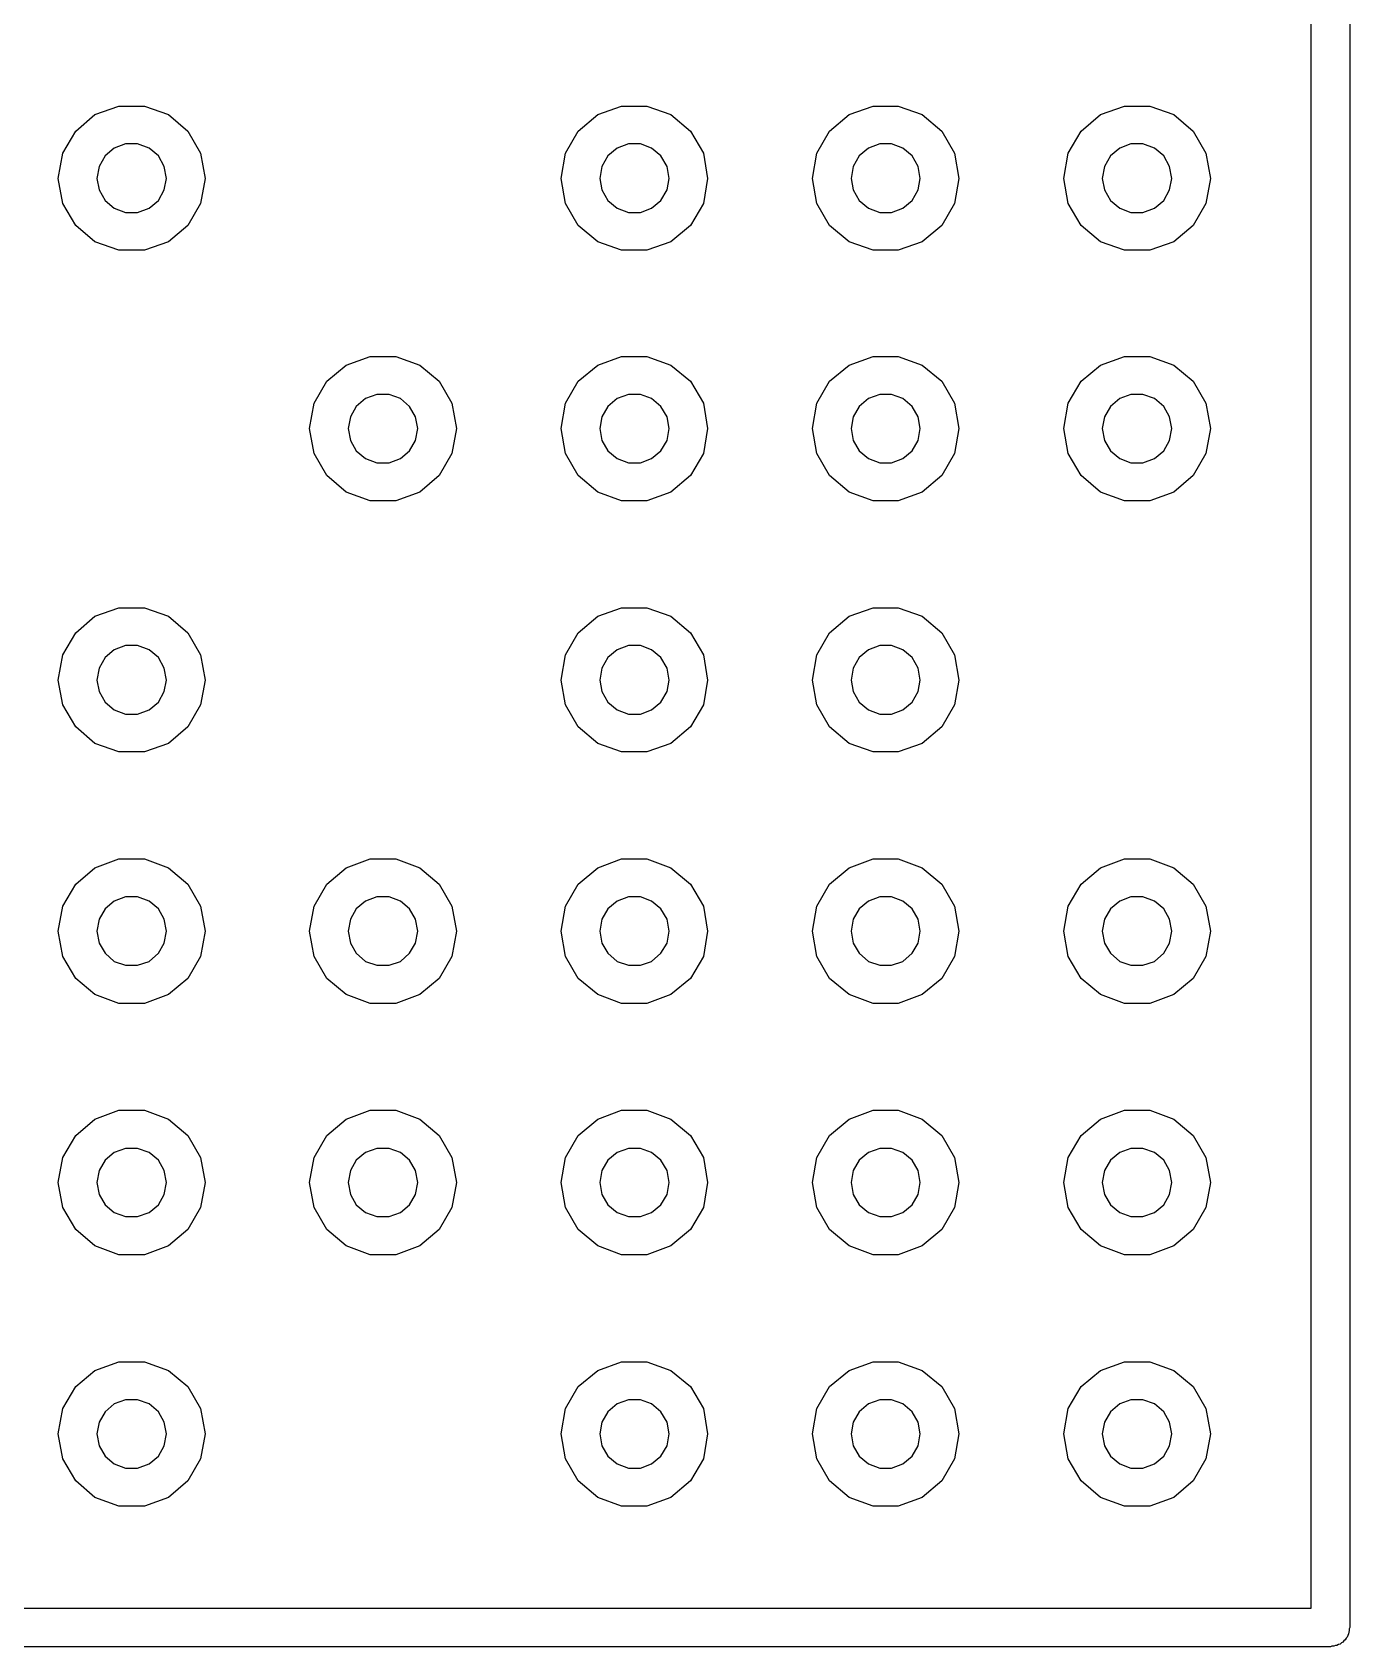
# Model space of a CAD drawing. Extents: x 105.1 to 166.9, y -128.1 to -71.6.
# Drawn here: x 133.395 to 136.803, y -105.01 to -100.833 of the extents above; entities that cross this region are included whole.
import ezdxf

# ---------------------------------------------------------------- set-up
doc = ezdxf.new("R2010")
doc.units = 0
doc.header["$MEASUREMENT"] = 0
doc.layers.add('BLACK', color=7, linetype='CONTINUOUS')

msp = doc.modelspace()

# ---------------------------------------------------------------- linework, layer by layer
at = {"layer": 'Black'}
for p, q in [((136.803, -90.9592), (136.803, -104.96)), ((136.703, -104.91), (136.703, -91.3812)), ((133.557, -101.046), (133.619, -101.024)), ((133.619, -101.024), (133.685, -101.024)), ((133.685, -101.024), (133.747, -101.046)), ((134.858, -101.046), (134.919, -101.024)), ((134.919, -101.024), (134.985, -101.024)), ((134.985, -101.024), (135.047, -101.046)), ((135.508, -101.046), (135.57, -101.024)), ((135.57, -101.024), (135.635, -101.024)), ((135.635, -101.024), (135.697, -101.046)), ((136.158, -101.046), (136.22, -101.024)), ((136.22, -101.024), (136.286, -101.024)), ((136.286, -101.024), (136.348, -101.046)), ((133.507, -101.089), (133.557, -101.046)), ((133.747, -101.046), (133.797, -101.089)), ((134.807, -101.089), (134.858, -101.046)), ((135.047, -101.046), (135.098, -101.089)), ((135.457, -101.089), (135.508, -101.046)), ((135.697, -101.046), (135.748, -101.089)), ((136.108, -101.089), (136.158, -101.046)), ((136.348, -101.046), (136.398, -101.089)), ((133.474, -101.146), (133.507, -101.089)), ((133.797, -101.089), (133.83, -101.146)), ((134.774, -101.146), (134.807, -101.089)), ((135.098, -101.089), (135.131, -101.146)), ((135.424, -101.146), (135.457, -101.089)), ((135.748, -101.089), (135.781, -101.146)), ((136.075, -101.146), (136.108, -101.089)), ((136.398, -101.089), (136.431, -101.146)), ((133.462, -101.211), (133.474, -101.146)), ((133.583, -101.153), (133.568, -101.18)), ((133.607, -101.133), (133.583, -101.153)), ((133.636, -101.122), (133.607, -101.133)), ((133.667, -101.122), (133.636, -101.122)), ((133.697, -101.133), (133.667, -101.122)), ((133.721, -101.153), (133.697, -101.133)), ((133.736, -101.18), (133.721, -101.153)), ((133.83, -101.146), (133.842, -101.211)), ((134.763, -101.211), (134.774, -101.146)), ((134.884, -101.153), (134.868, -101.18)), ((134.908, -101.133), (134.884, -101.153)), ((134.937, -101.122), (134.908, -101.133)), ((134.968, -101.122), (134.937, -101.122)), ((134.997, -101.133), (134.968, -101.122)), ((135.021, -101.153), (134.997, -101.133)), ((135.037, -101.18), (135.021, -101.153)), ((135.131, -101.146), (135.142, -101.211)), ((135.413, -101.211), (135.424, -101.146)), ((135.534, -101.153), (135.518, -101.18)), ((135.558, -101.133), (135.534, -101.153)), ((135.587, -101.122), (135.558, -101.133)), ((135.618, -101.122), (135.587, -101.122)), ((135.647, -101.133), (135.618, -101.122)), ((135.671, -101.153), (135.647, -101.133)), ((135.687, -101.18), (135.671, -101.153)), ((135.781, -101.146), (135.792, -101.211)), ((136.063, -101.211), (136.075, -101.146)), ((136.184, -101.153), (136.169, -101.18)), ((136.208, -101.133), (136.184, -101.153)), ((136.237, -101.122), (136.208, -101.133)), ((136.268, -101.122), (136.237, -101.122)), ((136.298, -101.133), (136.268, -101.122)), ((136.322, -101.153), (136.298, -101.133)), ((136.337, -101.18), (136.322, -101.153)), ((136.431, -101.146), (136.443, -101.211)), ((133.568, -101.18), (133.562, -101.211)), ((133.742, -101.211), (133.736, -101.18)), ((134.868, -101.18), (134.863, -101.211)), ((135.042, -101.211), (135.037, -101.18)), ((135.518, -101.18), (135.513, -101.211)), ((135.692, -101.211), (135.687, -101.18)), ((136.169, -101.18), (136.163, -101.211)), ((136.343, -101.211), (136.337, -101.18)), ((133.474, -101.276), (133.462, -101.211)), ((133.562, -101.211), (133.568, -101.241)), ((133.568, -101.241), (133.583, -101.268)), ((133.721, -101.268), (133.736, -101.241)), ((133.736, -101.241), (133.742, -101.211)), ((133.842, -101.211), (133.83, -101.276)), ((134.774, -101.276), (134.763, -101.211)), ((134.863, -101.211), (134.868, -101.241)), ((134.868, -101.241), (134.884, -101.268)), ((135.021, -101.268), (135.037, -101.241)), ((135.037, -101.241), (135.042, -101.211)), ((135.142, -101.211), (135.131, -101.276)), ((135.424, -101.276), (135.413, -101.211)), ((135.513, -101.211), (135.518, -101.241)), ((135.518, -101.241), (135.534, -101.268)), ((135.671, -101.268), (135.687, -101.241)), ((135.687, -101.241), (135.692, -101.211)), ((135.792, -101.211), (135.781, -101.276)), ((136.075, -101.276), (136.063, -101.211)), ((136.163, -101.211), (136.169, -101.241)), ((136.169, -101.241), (136.184, -101.268)), ((136.322, -101.268), (136.337, -101.241)), ((136.337, -101.241), (136.343, -101.211)), ((136.443, -101.211), (136.431, -101.276)), ((133.507, -101.333), (133.474, -101.276)), ((133.583, -101.268), (133.607, -101.288)), ((133.607, -101.288), (133.636, -101.299)), ((133.667, -101.299), (133.697, -101.288)), ((133.697, -101.288), (133.721, -101.268)), ((133.83, -101.276), (133.797, -101.333)), ((134.807, -101.333), (134.774, -101.276)), ((134.884, -101.268), (134.908, -101.288)), ((134.908, -101.288), (134.937, -101.299)), ((134.968, -101.299), (134.997, -101.288)), ((134.997, -101.288), (135.021, -101.268)), ((135.131, -101.276), (135.098, -101.333)), ((135.457, -101.333), (135.424, -101.276)), ((135.534, -101.268), (135.558, -101.288)), ((135.558, -101.288), (135.587, -101.299)), ((135.618, -101.299), (135.647, -101.288)), ((135.647, -101.288), (135.671, -101.268)), ((135.781, -101.276), (135.748, -101.333)), ((136.108, -101.333), (136.075, -101.276)), ((136.184, -101.268), (136.208, -101.288)), ((136.208, -101.288), (136.237, -101.299)), ((136.268, -101.299), (136.298, -101.288)), ((136.298, -101.288), (136.322, -101.268)), ((136.431, -101.276), (136.398, -101.333)), ((133.636, -101.299), (133.667, -101.299)), ((134.937, -101.299), (134.968, -101.299)), ((135.587, -101.299), (135.618, -101.299)), ((136.237, -101.299), (136.268, -101.299)), ((133.557, -101.375), (133.507, -101.333)), ((133.797, -101.333), (133.747, -101.375)), ((134.858, -101.375), (134.807, -101.333)), ((135.098, -101.333), (135.047, -101.375)), ((135.508, -101.375), (135.457, -101.333)), ((135.748, -101.333), (135.697, -101.375)), ((136.158, -101.375), (136.108, -101.333)), ((136.398, -101.333), (136.348, -101.375)), ((133.619, -101.397), (133.557, -101.375)), ((133.685, -101.397), (133.619, -101.397)), ((133.747, -101.375), (133.685, -101.397)), ((134.919, -101.397), (134.858, -101.375)), ((134.985, -101.397), (134.919, -101.397)), ((135.047, -101.375), (134.985, -101.397)), ((135.57, -101.397), (135.508, -101.375)), ((135.635, -101.397), (135.57, -101.397)), ((135.697, -101.375), (135.635, -101.397)), ((136.22, -101.397), (136.158, -101.375)), ((136.286, -101.397), (136.22, -101.397)), ((136.348, -101.375), (136.286, -101.397)), ((134.157, -101.736), (134.207, -101.694)), ((134.207, -101.694), (134.269, -101.672)), ((134.269, -101.672), (134.335, -101.672)), ((134.335, -101.672), (134.397, -101.694)), ((134.397, -101.694), (134.447, -101.736)), ((134.807, -101.736), (134.858, -101.694)), ((134.858, -101.694), (134.919, -101.672)), ((134.919, -101.672), (134.985, -101.672)), ((134.985, -101.672), (135.047, -101.694)), ((135.047, -101.694), (135.098, -101.736)), ((135.457, -101.736), (135.508, -101.694)), ((135.508, -101.694), (135.57, -101.672)), ((135.57, -101.672), (135.635, -101.672)), ((135.635, -101.672), (135.697, -101.694)), ((135.697, -101.694), (135.748, -101.736)), ((136.108, -101.736), (136.158, -101.694)), ((136.158, -101.694), (136.22, -101.672)), ((136.22, -101.672), (136.286, -101.672)), ((136.286, -101.672), (136.348, -101.694)), ((136.348, -101.694), (136.398, -101.736)), ((134.124, -101.793), (134.157, -101.736)), ((134.447, -101.736), (134.48, -101.793)), ((134.774, -101.793), (134.807, -101.736)), ((135.098, -101.736), (135.131, -101.793)), ((135.424, -101.793), (135.457, -101.736)), ((135.748, -101.736), (135.781, -101.793)), ((136.075, -101.793), (136.108, -101.736)), ((136.398, -101.736), (136.431, -101.793)), ((134.257, -101.781), (134.233, -101.801)), ((134.286, -101.77), (134.257, -101.781)), ((134.318, -101.77), (134.286, -101.77)), ((134.347, -101.781), (134.318, -101.77)), ((134.371, -101.801), (134.347, -101.781)), ((134.908, -101.781), (134.884, -101.801)), ((134.937, -101.77), (134.908, -101.781)), ((134.968, -101.77), (134.937, -101.77)), ((134.997, -101.781), (134.968, -101.77)), ((135.021, -101.801), (134.997, -101.781)), ((135.558, -101.781), (135.534, -101.801)), ((135.587, -101.77), (135.558, -101.781)), ((135.618, -101.77), (135.587, -101.77)), ((135.647, -101.781), (135.618, -101.77)), ((135.671, -101.801), (135.647, -101.781)), ((136.208, -101.781), (136.184, -101.801)), ((136.237, -101.77), (136.208, -101.781)), ((136.268, -101.77), (136.237, -101.77)), ((136.298, -101.781), (136.268, -101.77)), ((136.322, -101.801), (136.298, -101.781)), ((134.112, -101.858), (134.124, -101.793)), ((134.218, -101.828), (134.212, -101.858)), ((134.233, -101.801), (134.218, -101.828)), ((134.386, -101.828), (134.371, -101.801)), ((134.392, -101.858), (134.386, -101.828)), ((134.48, -101.793), (134.492, -101.858)), ((134.763, -101.858), (134.774, -101.793)), ((134.868, -101.828), (134.863, -101.858)), ((134.884, -101.801), (134.868, -101.828)), ((135.037, -101.828), (135.021, -101.801)), ((135.042, -101.858), (135.037, -101.828)), ((135.131, -101.793), (135.142, -101.858)), ((135.413, -101.858), (135.424, -101.793)), ((135.518, -101.828), (135.513, -101.858)), ((135.534, -101.801), (135.518, -101.828)), ((135.687, -101.828), (135.671, -101.801)), ((135.692, -101.858), (135.687, -101.828)), ((135.781, -101.793), (135.792, -101.858)), ((136.063, -101.858), (136.075, -101.793)), ((136.169, -101.828), (136.163, -101.858)), ((136.184, -101.801), (136.169, -101.828)), ((136.337, -101.828), (136.322, -101.801)), ((136.343, -101.858), (136.337, -101.828)), ((136.431, -101.793), (136.443, -101.858)), ((134.124, -101.923), (134.112, -101.858)), ((134.212, -101.858), (134.218, -101.889)), ((134.386, -101.889), (134.392, -101.858)), ((134.492, -101.858), (134.48, -101.923)), ((134.774, -101.923), (134.763, -101.858)), ((134.863, -101.858), (134.868, -101.889)), ((135.037, -101.889), (135.042, -101.858)), ((135.142, -101.858), (135.131, -101.923)), ((135.424, -101.923), (135.413, -101.858)), ((135.513, -101.858), (135.518, -101.889)), ((135.687, -101.889), (135.692, -101.858)), ((135.792, -101.858), (135.781, -101.923)), ((136.075, -101.923), (136.063, -101.858)), ((136.163, -101.858), (136.169, -101.889)), ((136.337, -101.889), (136.343, -101.858)), ((136.443, -101.858), (136.431, -101.923)), ((134.218, -101.889), (134.233, -101.916)), ((134.371, -101.916), (134.386, -101.889)), ((134.868, -101.889), (134.884, -101.916)), ((135.021, -101.916), (135.037, -101.889)), ((135.518, -101.889), (135.534, -101.916)), ((135.671, -101.916), (135.687, -101.889)), ((136.169, -101.889), (136.184, -101.916)), ((136.322, -101.916), (136.337, -101.889)), ((134.157, -101.98), (134.124, -101.923)), ((134.233, -101.916), (134.257, -101.936)), ((134.257, -101.936), (134.286, -101.947)), ((134.286, -101.947), (134.318, -101.947)), ((134.318, -101.947), (134.347, -101.936)), ((134.347, -101.936), (134.371, -101.916)), ((134.48, -101.923), (134.447, -101.98)), ((134.807, -101.98), (134.774, -101.923)), ((134.884, -101.916), (134.908, -101.936)), ((134.908, -101.936), (134.937, -101.947)), ((134.937, -101.947), (134.968, -101.947)), ((134.968, -101.947), (134.997, -101.936)), ((134.997, -101.936), (135.021, -101.916)), ((135.131, -101.923), (135.098, -101.98)), ((135.457, -101.98), (135.424, -101.923)), ((135.534, -101.916), (135.558, -101.936)), ((135.558, -101.936), (135.587, -101.947)), ((135.587, -101.947), (135.618, -101.947)), ((135.618, -101.947), (135.647, -101.936)), ((135.647, -101.936), (135.671, -101.916)), ((135.781, -101.923), (135.748, -101.98)), ((136.108, -101.98), (136.075, -101.923)), ((136.184, -101.916), (136.208, -101.936)), ((136.208, -101.936), (136.237, -101.947)), ((136.237, -101.947), (136.268, -101.947)), ((136.268, -101.947), (136.298, -101.936)), ((136.298, -101.936), (136.322, -101.916)), ((136.431, -101.923), (136.398, -101.98)), ((134.207, -102.023), (134.157, -101.98)), ((134.447, -101.98), (134.397, -102.023)), ((134.858, -102.023), (134.807, -101.98)), ((135.098, -101.98), (135.047, -102.023)), ((135.508, -102.023), (135.457, -101.98)), ((135.748, -101.98), (135.697, -102.023)), ((136.158, -102.023), (136.108, -101.98)), ((136.398, -101.98), (136.348, -102.023)), ((134.269, -102.045), (134.207, -102.023)), ((134.397, -102.023), (134.335, -102.045)), ((134.919, -102.045), (134.858, -102.023)), ((135.047, -102.023), (134.985, -102.045)), ((135.57, -102.045), (135.508, -102.023)), ((135.697, -102.023), (135.635, -102.045)), ((136.22, -102.045), (136.158, -102.023)), ((136.348, -102.023), (136.286, -102.045)), ((134.335, -102.045), (134.269, -102.045)), ((134.985, -102.045), (134.919, -102.045)), ((135.635, -102.045), (135.57, -102.045)), ((136.286, -102.045), (136.22, -102.045)), ((133.557, -102.344), (133.619, -102.322)), ((133.619, -102.322), (133.685, -102.322)), ((133.685, -102.322), (133.747, -102.344)), ((134.858, -102.344), (134.919, -102.322)), ((134.919, -102.322), (134.985, -102.322)), ((134.985, -102.322), (135.047, -102.344)), ((135.508, -102.344), (135.57, -102.322)), ((135.57, -102.322), (135.635, -102.322)), ((135.635, -102.322), (135.697, -102.344)), ((133.507, -102.387), (133.557, -102.344)), ((133.747, -102.344), (133.797, -102.387)), ((134.807, -102.387), (134.858, -102.344)), ((135.047, -102.344), (135.098, -102.387)), ((135.457, -102.387), (135.508, -102.344)), ((135.697, -102.344), (135.748, -102.387)), ((133.474, -102.444), (133.507, -102.387)), ((133.797, -102.387), (133.83, -102.444)), ((134.774, -102.444), (134.807, -102.387)), ((135.098, -102.387), (135.131, -102.444)), ((135.424, -102.444), (135.457, -102.387)), ((135.748, -102.387), (135.781, -102.444)), ((133.462, -102.509), (133.474, -102.444)), ((133.583, -102.451), (133.568, -102.478)), ((133.607, -102.431), (133.583, -102.451)), ((133.636, -102.42), (133.607, -102.431)), ((133.667, -102.42), (133.636, -102.42)), ((133.697, -102.431), (133.667, -102.42)), ((133.721, -102.451), (133.697, -102.431)), ((133.736, -102.478), (133.721, -102.451)), ((133.83, -102.444), (133.842, -102.509)), ((134.763, -102.509), (134.774, -102.444)), ((134.884, -102.451), (134.868, -102.478)), ((134.908, -102.431), (134.884, -102.451)), ((134.937, -102.42), (134.908, -102.431)), ((134.968, -102.42), (134.937, -102.42)), ((134.997, -102.431), (134.968, -102.42)), ((135.021, -102.451), (134.997, -102.431)), ((135.037, -102.478), (135.021, -102.451)), ((135.131, -102.444), (135.142, -102.509)), ((135.413, -102.509), (135.424, -102.444)), ((135.534, -102.451), (135.518, -102.478)), ((135.558, -102.431), (135.534, -102.451)), ((135.587, -102.42), (135.558, -102.431)), ((135.618, -102.42), (135.587, -102.42)), ((135.647, -102.431), (135.618, -102.42)), ((135.671, -102.451), (135.647, -102.431)), ((135.687, -102.478), (135.671, -102.451)), ((135.781, -102.444), (135.792, -102.509)), ((133.568, -102.478), (133.562, -102.509)), ((133.742, -102.509), (133.736, -102.478)), ((134.868, -102.478), (134.863, -102.509)), ((135.042, -102.509), (135.037, -102.478)), ((135.518, -102.478), (135.513, -102.509)), ((135.692, -102.509), (135.687, -102.478)), ((133.474, -102.573), (133.462, -102.509)), ((133.562, -102.509), (133.568, -102.539)), ((133.568, -102.539), (133.583, -102.566)), ((133.721, -102.566), (133.736, -102.539)), ((133.736, -102.539), (133.742, -102.509)), ((133.842, -102.509), (133.83, -102.573)), ((134.774, -102.573), (134.763, -102.509)), ((134.863, -102.509), (134.868, -102.539)), ((134.868, -102.539), (134.884, -102.566)), ((135.021, -102.566), (135.037, -102.539)), ((135.037, -102.539), (135.042, -102.509)), ((135.142, -102.509), (135.131, -102.573)), ((135.424, -102.573), (135.413, -102.509)), ((135.513, -102.509), (135.518, -102.539)), ((135.518, -102.539), (135.534, -102.566)), ((135.671, -102.566), (135.687, -102.539)), ((135.687, -102.539), (135.692, -102.509)), ((135.792, -102.509), (135.781, -102.573)), ((133.507, -102.63), (133.474, -102.573)), ((133.583, -102.566), (133.607, -102.586)), ((133.697, -102.586), (133.721, -102.566)), ((133.83, -102.573), (133.797, -102.63)), ((134.807, -102.63), (134.774, -102.573)), ((134.884, -102.566), (134.908, -102.586)), ((134.997, -102.586), (135.021, -102.566)), ((135.131, -102.573), (135.098, -102.63)), ((135.457, -102.63), (135.424, -102.573)), ((135.534, -102.566), (135.558, -102.586)), ((135.647, -102.586), (135.671, -102.566)), ((135.781, -102.573), (135.748, -102.63)), ((133.607, -102.586), (133.636, -102.597)), ((133.636, -102.597), (133.667, -102.597)), ((133.667, -102.597), (133.697, -102.586)), ((134.908, -102.586), (134.937, -102.597)), ((134.937, -102.597), (134.968, -102.597)), ((134.968, -102.597), (134.997, -102.586)), ((135.558, -102.586), (135.587, -102.597)), ((135.587, -102.597), (135.618, -102.597)), ((135.618, -102.597), (135.647, -102.586)), ((133.557, -102.673), (133.507, -102.63)), ((133.797, -102.63), (133.747, -102.673)), ((134.858, -102.673), (134.807, -102.63)), ((135.098, -102.63), (135.047, -102.673)), ((135.508, -102.673), (135.457, -102.63)), ((135.748, -102.63), (135.697, -102.673)), ((133.619, -102.695), (133.557, -102.673)), ((133.685, -102.695), (133.619, -102.695)), ((133.747, -102.673), (133.685, -102.695)), ((134.919, -102.695), (134.858, -102.673)), ((134.985, -102.695), (134.919, -102.695)), ((135.047, -102.673), (134.985, -102.695)), ((135.57, -102.695), (135.508, -102.673)), ((135.635, -102.695), (135.57, -102.695)), ((135.697, -102.673), (135.635, -102.695)), ((133.507, -103.037), (133.557, -102.995)), ((133.557, -102.995), (133.619, -102.972)), ((133.619, -102.972), (133.685, -102.972)), ((133.685, -102.972), (133.747, -102.995)), ((133.747, -102.995), (133.797, -103.037)), ((134.157, -103.037), (134.207, -102.995)), ((134.207, -102.995), (134.269, -102.972)), ((134.269, -102.972), (134.335, -102.972)), ((134.335, -102.972), (134.397, -102.995)), ((134.397, -102.995), (134.447, -103.037)), ((134.807, -103.037), (134.858, -102.995)), ((134.858, -102.995), (134.919, -102.972)), ((134.919, -102.972), (134.985, -102.972)), ((134.985, -102.972), (135.047, -102.995)), ((135.047, -102.995), (135.098, -103.037)), ((135.457, -103.037), (135.508, -102.995)), ((135.508, -102.995), (135.57, -102.972)), ((135.57, -102.972), (135.635, -102.972)), ((135.635, -102.972), (135.697, -102.995)), ((135.697, -102.995), (135.748, -103.037)), ((136.108, -103.037), (136.158, -102.995)), ((136.158, -102.995), (136.22, -102.972)), ((136.22, -102.972), (136.286, -102.972)), ((136.286, -102.972), (136.348, -102.995)), ((136.348, -102.995), (136.398, -103.037)), ((133.474, -103.094), (133.507, -103.037)), ((133.797, -103.037), (133.83, -103.094)), ((134.124, -103.094), (134.157, -103.037)), ((134.447, -103.037), (134.48, -103.094)), ((134.774, -103.094), (134.807, -103.037)), ((135.098, -103.037), (135.131, -103.094)), ((135.424, -103.094), (135.457, -103.037)), ((135.748, -103.037), (135.781, -103.094)), ((136.075, -103.094), (136.108, -103.037)), ((136.398, -103.037), (136.431, -103.094)), ((133.607, -103.081), (133.583, -103.101)), ((133.636, -103.07), (133.607, -103.081)), ((133.667, -103.07), (133.636, -103.07)), ((133.697, -103.081), (133.667, -103.07)), ((133.721, -103.101), (133.697, -103.081)), ((134.257, -103.081), (134.233, -103.101)), ((134.286, -103.07), (134.257, -103.081)), ((134.318, -103.07), (134.286, -103.07)), ((134.347, -103.081), (134.318, -103.07)), ((134.371, -103.101), (134.347, -103.081)), ((134.908, -103.081), (134.884, -103.101)), ((134.937, -103.07), (134.908, -103.081)), ((134.968, -103.07), (134.937, -103.07)), ((134.997, -103.081), (134.968, -103.07)), ((135.021, -103.101), (134.997, -103.081)), ((135.558, -103.081), (135.534, -103.101)), ((135.587, -103.07), (135.558, -103.081)), ((135.618, -103.07), (135.587, -103.07)), ((135.647, -103.081), (135.618, -103.07)), ((135.671, -103.101), (135.647, -103.081)), ((136.208, -103.081), (136.184, -103.101)), ((136.237, -103.07), (136.208, -103.081)), ((136.268, -103.07), (136.237, -103.07)), ((136.298, -103.081), (136.268, -103.07)), ((136.322, -103.101), (136.298, -103.081)), ((133.462, -103.159), (133.474, -103.094)), ((133.583, -103.101), (133.568, -103.128)), ((133.736, -103.128), (133.721, -103.101)), ((133.83, -103.094), (133.842, -103.159)), ((134.112, -103.159), (134.124, -103.094)), ((134.233, -103.101), (134.218, -103.128)), ((134.386, -103.128), (134.371, -103.101)), ((134.48, -103.094), (134.492, -103.159)), ((134.763, -103.159), (134.774, -103.094)), ((134.884, -103.101), (134.868, -103.128)), ((135.037, -103.128), (135.021, -103.101)), ((135.131, -103.094), (135.142, -103.159)), ((135.413, -103.159), (135.424, -103.094)), ((135.534, -103.101), (135.518, -103.128)), ((135.687, -103.128), (135.671, -103.101)), ((135.781, -103.094), (135.792, -103.159)), ((136.063, -103.159), (136.075, -103.094)), ((136.184, -103.101), (136.169, -103.128)), ((136.337, -103.128), (136.322, -103.101)), ((136.431, -103.094), (136.443, -103.159)), ((133.474, -103.224), (133.462, -103.159)), ((133.568, -103.128), (133.562, -103.159)), ((133.562, -103.159), (133.568, -103.19)), ((133.742, -103.159), (133.736, -103.128)), ((133.736, -103.19), (133.742, -103.159)), ((133.842, -103.159), (133.83, -103.224)), ((134.124, -103.224), (134.112, -103.159)), ((134.218, -103.128), (134.212, -103.159)), ((134.212, -103.159), (134.218, -103.19)), ((134.392, -103.159), (134.386, -103.128)), ((134.386, -103.19), (134.392, -103.159)), ((134.492, -103.159), (134.48, -103.224)), ((134.774, -103.224), (134.763, -103.159)), ((134.868, -103.128), (134.863, -103.159)), ((134.863, -103.159), (134.868, -103.19)), ((135.042, -103.159), (135.037, -103.128)), ((135.037, -103.19), (135.042, -103.159)), ((135.142, -103.159), (135.131, -103.224)), ((135.424, -103.224), (135.413, -103.159)), ((135.518, -103.128), (135.513, -103.159)), ((135.513, -103.159), (135.518, -103.19)), ((135.692, -103.159), (135.687, -103.128)), ((135.687, -103.19), (135.692, -103.159)), ((135.792, -103.159), (135.781, -103.224)), ((136.075, -103.224), (136.063, -103.159)), ((136.169, -103.128), (136.163, -103.159)), ((136.163, -103.159), (136.169, -103.19)), ((136.343, -103.159), (136.337, -103.128)), ((136.337, -103.19), (136.343, -103.159)), ((136.443, -103.159), (136.431, -103.224)), ((133.568, -103.19), (133.583, -103.216)), ((133.721, -103.216), (133.736, -103.19)), ((134.218, -103.19), (134.233, -103.216)), ((134.371, -103.216), (134.386, -103.19)), ((134.868, -103.19), (134.884, -103.216)), ((135.021, -103.216), (135.037, -103.19)), ((135.518, -103.19), (135.534, -103.216)), ((135.671, -103.216), (135.687, -103.19)), ((136.169, -103.19), (136.184, -103.216)), ((136.322, -103.216), (136.337, -103.19)), ((133.507, -103.281), (133.474, -103.224)), ((133.583, -103.216), (133.607, -103.237)), ((133.607, -103.237), (133.636, -103.247)), ((133.636, -103.247), (133.667, -103.247)), ((133.667, -103.247), (133.697, -103.237)), ((133.697, -103.237), (133.721, -103.216)), ((133.83, -103.224), (133.797, -103.281)), ((134.157, -103.281), (134.124, -103.224)), ((134.233, -103.216), (134.257, -103.237)), ((134.257, -103.237), (134.286, -103.247)), ((134.286, -103.247), (134.318, -103.247)), ((134.318, -103.247), (134.347, -103.237)), ((134.347, -103.237), (134.371, -103.216)), ((134.48, -103.224), (134.447, -103.281)), ((134.807, -103.281), (134.774, -103.224)), ((134.884, -103.216), (134.908, -103.237)), ((134.908, -103.237), (134.937, -103.247)), ((134.937, -103.247), (134.968, -103.247)), ((134.968, -103.247), (134.997, -103.237)), ((134.997, -103.237), (135.021, -103.216)), ((135.131, -103.224), (135.098, -103.281)), ((135.457, -103.281), (135.424, -103.224)), ((135.534, -103.216), (135.558, -103.237)), ((135.558, -103.237), (135.587, -103.247)), ((135.587, -103.247), (135.618, -103.247)), ((135.618, -103.247), (135.647, -103.237)), ((135.647, -103.237), (135.671, -103.216)), ((135.781, -103.224), (135.748, -103.281)), ((136.108, -103.281), (136.075, -103.224)), ((136.184, -103.216), (136.208, -103.237)), ((136.208, -103.237), (136.237, -103.247)), ((136.237, -103.247), (136.268, -103.247)), ((136.268, -103.247), (136.298, -103.237)), ((136.298, -103.237), (136.322, -103.216)), ((136.431, -103.224), (136.398, -103.281)), ((133.557, -103.323), (133.507, -103.281)), ((133.797, -103.281), (133.747, -103.323)), ((134.207, -103.323), (134.157, -103.281)), ((134.447, -103.281), (134.397, -103.323)), ((134.858, -103.323), (134.807, -103.281)), ((135.098, -103.281), (135.047, -103.323)), ((135.508, -103.323), (135.457, -103.281)), ((135.748, -103.281), (135.697, -103.323)), ((136.158, -103.323), (136.108, -103.281)), ((136.398, -103.281), (136.348, -103.323)), ((133.619, -103.346), (133.557, -103.323)), ((133.747, -103.323), (133.685, -103.346)), ((134.269, -103.346), (134.207, -103.323)), ((134.397, -103.323), (134.335, -103.346)), ((134.919, -103.346), (134.858, -103.323)), ((135.047, -103.323), (134.985, -103.346)), ((135.57, -103.346), (135.508, -103.323)), ((135.697, -103.323), (135.635, -103.346)), ((136.22, -103.346), (136.158, -103.323)), ((136.348, -103.323), (136.286, -103.346)), ((133.685, -103.346), (133.619, -103.346)), ((134.335, -103.346), (134.269, -103.346)), ((134.985, -103.346), (134.919, -103.346)), ((135.635, -103.346), (135.57, -103.346)), ((136.286, -103.346), (136.22, -103.346)), ((133.557, -103.645), (133.619, -103.622)), ((133.619, -103.622), (133.685, -103.622)), ((133.685, -103.622), (133.747, -103.645)), ((134.207, -103.645), (134.269, -103.622)), ((134.269, -103.622), (134.335, -103.622)), ((134.335, -103.622), (134.397, -103.645)), ((134.858, -103.645), (134.919, -103.622)), ((134.919, -103.622), (134.985, -103.622)), ((134.985, -103.622), (135.047, -103.645)), ((135.508, -103.645), (135.57, -103.622)), ((135.57, -103.622), (135.635, -103.622)), ((135.635, -103.622), (135.697, -103.645)), ((136.158, -103.645), (136.22, -103.622)), ((136.22, -103.622), (136.286, -103.622)), ((136.286, -103.622), (136.348, -103.645)), ((133.507, -103.687), (133.557, -103.645)), ((133.747, -103.645), (133.797, -103.687)), ((134.157, -103.687), (134.207, -103.645)), ((134.397, -103.645), (134.447, -103.687)), ((134.807, -103.687), (134.858, -103.645)), ((135.047, -103.645), (135.098, -103.687)), ((135.457, -103.687), (135.508, -103.645)), ((135.697, -103.645), (135.748, -103.687)), ((136.108, -103.687), (136.158, -103.645)), ((136.348, -103.645), (136.398, -103.687)), ((133.474, -103.744), (133.507, -103.687)), ((133.797, -103.687), (133.83, -103.744)), ((134.124, -103.744), (134.157, -103.687)), ((134.447, -103.687), (134.48, -103.744)), ((134.774, -103.744), (134.807, -103.687)), ((135.098, -103.687), (135.131, -103.744)), ((135.424, -103.744), (135.457, -103.687)), ((135.748, -103.687), (135.781, -103.744)), ((136.075, -103.744), (136.108, -103.687)), ((136.398, -103.687), (136.431, -103.744)), ((133.462, -103.809), (133.474, -103.744)), ((133.583, -103.751), (133.568, -103.778)), ((133.607, -103.731), (133.583, -103.751)), ((133.636, -103.721), (133.607, -103.731)), ((133.667, -103.721), (133.636, -103.721)), ((133.697, -103.731), (133.667, -103.721)), ((133.721, -103.751), (133.697, -103.731)), ((133.736, -103.778), (133.721, -103.751)), ((133.83, -103.744), (133.842, -103.809)), ((134.112, -103.809), (134.124, -103.744)), ((134.233, -103.751), (134.218, -103.778)), ((134.257, -103.731), (134.233, -103.751)), ((134.286, -103.721), (134.257, -103.731)), ((134.318, -103.721), (134.286, -103.721)), ((134.347, -103.731), (134.318, -103.721)), ((134.371, -103.751), (134.347, -103.731)), ((134.386, -103.778), (134.371, -103.751)), ((134.48, -103.744), (134.492, -103.809)), ((134.763, -103.809), (134.774, -103.744)), ((134.884, -103.751), (134.868, -103.778)), ((134.908, -103.731), (134.884, -103.751)), ((134.937, -103.721), (134.908, -103.731)), ((134.968, -103.721), (134.937, -103.721)), ((134.997, -103.731), (134.968, -103.721)), ((135.021, -103.751), (134.997, -103.731)), ((135.037, -103.778), (135.021, -103.751)), ((135.131, -103.744), (135.142, -103.809)), ((135.413, -103.809), (135.424, -103.744)), ((135.534, -103.751), (135.518, -103.778)), ((135.558, -103.731), (135.534, -103.751)), ((135.587, -103.721), (135.558, -103.731)), ((135.618, -103.721), (135.587, -103.721)), ((135.647, -103.731), (135.618, -103.721)), ((135.671, -103.751), (135.647, -103.731)), ((135.687, -103.778), (135.671, -103.751)), ((135.781, -103.744), (135.792, -103.809)), ((136.063, -103.809), (136.075, -103.744)), ((136.184, -103.751), (136.169, -103.778)), ((136.208, -103.731), (136.184, -103.751)), ((136.237, -103.721), (136.208, -103.731)), ((136.268, -103.721), (136.237, -103.721)), ((136.298, -103.731), (136.268, -103.721)), ((136.322, -103.751), (136.298, -103.731)), ((136.337, -103.778), (136.322, -103.751)), ((136.431, -103.744), (136.443, -103.809)), ((133.568, -103.778), (133.562, -103.809)), ((133.742, -103.809), (133.736, -103.778)), ((134.218, -103.778), (134.212, -103.809)), ((134.392, -103.809), (134.386, -103.778)), ((134.868, -103.778), (134.863, -103.809)), ((135.042, -103.809), (135.037, -103.778)), ((135.518, -103.778), (135.513, -103.809)), ((135.692, -103.809), (135.687, -103.778)), ((136.169, -103.778), (136.163, -103.809)), ((136.343, -103.809), (136.337, -103.778)), ((133.474, -103.874), (133.462, -103.809)), ((133.562, -103.809), (133.568, -103.84)), ((133.736, -103.84), (133.742, -103.809)), ((133.842, -103.809), (133.83, -103.874)), ((134.124, -103.874), (134.112, -103.809)), ((134.212, -103.809), (134.218, -103.84)), ((134.386, -103.84), (134.392, -103.809)), ((134.492, -103.809), (134.48, -103.874)), ((134.774, -103.874), (134.763, -103.809)), ((134.863, -103.809), (134.868, -103.84)), ((135.037, -103.84), (135.042, -103.809)), ((135.142, -103.809), (135.131, -103.874)), ((135.424, -103.874), (135.413, -103.809)), ((135.513, -103.809), (135.518, -103.84)), ((135.687, -103.84), (135.692, -103.809)), ((135.792, -103.809), (135.781, -103.874)), ((136.075, -103.874), (136.063, -103.809)), ((136.163, -103.809), (136.169, -103.84)), ((136.337, -103.84), (136.343, -103.809)), ((136.443, -103.809), (136.431, -103.874)), ((133.507, -103.931), (133.474, -103.874)), ((133.568, -103.84), (133.583, -103.867)), ((133.583, -103.867), (133.607, -103.887)), ((133.697, -103.887), (133.721, -103.867)), ((133.721, -103.867), (133.736, -103.84)), ((133.83, -103.874), (133.797, -103.931)), ((134.157, -103.931), (134.124, -103.874)), ((134.218, -103.84), (134.233, -103.867)), ((134.233, -103.867), (134.257, -103.887)), ((134.347, -103.887), (134.371, -103.867)), ((134.371, -103.867), (134.386, -103.84)), ((134.48, -103.874), (134.447, -103.931)), ((134.807, -103.931), (134.774, -103.874)), ((134.868, -103.84), (134.884, -103.867)), ((134.884, -103.867), (134.908, -103.887)), ((134.997, -103.887), (135.021, -103.867)), ((135.021, -103.867), (135.037, -103.84)), ((135.131, -103.874), (135.098, -103.931)), ((135.457, -103.931), (135.424, -103.874)), ((135.518, -103.84), (135.534, -103.867)), ((135.534, -103.867), (135.558, -103.887)), ((135.647, -103.887), (135.671, -103.867)), ((135.671, -103.867), (135.687, -103.84)), ((135.781, -103.874), (135.748, -103.931)), ((136.108, -103.931), (136.075, -103.874)), ((136.169, -103.84), (136.184, -103.867)), ((136.184, -103.867), (136.208, -103.887)), ((136.298, -103.887), (136.322, -103.867)), ((136.322, -103.867), (136.337, -103.84)), ((136.431, -103.874), (136.398, -103.931)), ((133.607, -103.887), (133.636, -103.897)), ((133.636, -103.897), (133.667, -103.897)), ((133.667, -103.897), (133.697, -103.887)), ((134.257, -103.887), (134.286, -103.897)), ((134.286, -103.897), (134.318, -103.897)), ((134.318, -103.897), (134.347, -103.887)), ((134.908, -103.887), (134.937, -103.897)), ((134.937, -103.897), (134.968, -103.897)), ((134.968, -103.897), (134.997, -103.887)), ((135.558, -103.887), (135.587, -103.897)), ((135.587, -103.897), (135.618, -103.897)), ((135.618, -103.897), (135.647, -103.887)), ((136.208, -103.887), (136.237, -103.897)), ((136.237, -103.897), (136.268, -103.897)), ((136.268, -103.897), (136.298, -103.887)), ((133.557, -103.973), (133.507, -103.931)), ((133.797, -103.931), (133.747, -103.973)), ((134.207, -103.973), (134.157, -103.931)), ((134.447, -103.931), (134.397, -103.973)), ((134.858, -103.973), (134.807, -103.931)), ((135.098, -103.931), (135.047, -103.973)), ((135.508, -103.973), (135.457, -103.931)), ((135.748, -103.931), (135.697, -103.973)), ((136.158, -103.973), (136.108, -103.931)), ((136.398, -103.931), (136.348, -103.973)), ((133.619, -103.996), (133.557, -103.973)), ((133.685, -103.996), (133.619, -103.996)), ((133.747, -103.973), (133.685, -103.996)), ((134.269, -103.996), (134.207, -103.973)), ((134.335, -103.996), (134.269, -103.996)), ((134.397, -103.973), (134.335, -103.996)), ((134.919, -103.996), (134.858, -103.973)), ((134.985, -103.996), (134.919, -103.996)), ((135.047, -103.973), (134.985, -103.996)), ((135.57, -103.996), (135.508, -103.973)), ((135.635, -103.996), (135.57, -103.996)), ((135.697, -103.973), (135.635, -103.996)), ((136.22, -103.996), (136.158, -103.973)), ((136.286, -103.996), (136.22, -103.996)), ((136.348, -103.973), (136.286, -103.996)), ((133.507, -104.337), (133.557, -104.295)), ((133.557, -104.295), (133.619, -104.273)), ((133.619, -104.273), (133.685, -104.273)), ((133.685, -104.273), (133.747, -104.295)), ((133.747, -104.295), (133.797, -104.337)), ((134.807, -104.337), (134.858, -104.295)), ((134.858, -104.295), (134.919, -104.273)), ((134.919, -104.273), (134.985, -104.273)), ((134.985, -104.273), (135.047, -104.295)), ((135.047, -104.295), (135.098, -104.337)), ((135.457, -104.337), (135.508, -104.295)), ((135.508, -104.295), (135.57, -104.273)), ((135.57, -104.273), (135.635, -104.273)), ((135.635, -104.273), (135.697, -104.295)), ((135.697, -104.295), (135.748, -104.337)), ((136.108, -104.337), (136.158, -104.295)), ((136.158, -104.295), (136.22, -104.273)), ((136.22, -104.273), (136.286, -104.273)), ((136.286, -104.273), (136.348, -104.295)), ((136.348, -104.295), (136.398, -104.337)), ((133.474, -104.394), (133.507, -104.337)), ((133.797, -104.337), (133.83, -104.394)), ((134.774, -104.394), (134.807, -104.337)), ((135.098, -104.337), (135.131, -104.394)), ((135.424, -104.394), (135.457, -104.337)), ((135.748, -104.337), (135.781, -104.394)), ((136.075, -104.394), (136.108, -104.337)), ((136.398, -104.337), (136.431, -104.394)), ((133.636, -104.371), (133.607, -104.382)), ((133.667, -104.371), (133.636, -104.371)), ((133.697, -104.382), (133.667, -104.371)), ((134.937, -104.371), (134.908, -104.382)), ((134.968, -104.371), (134.937, -104.371)), ((134.997, -104.382), (134.968, -104.371)), ((135.587, -104.371), (135.558, -104.382)), ((135.618, -104.371), (135.587, -104.371)), ((135.647, -104.382), (135.618, -104.371)), ((136.237, -104.371), (136.208, -104.382)), ((136.268, -104.371), (136.237, -104.371)), ((136.298, -104.382), (136.268, -104.371)), ((133.462, -104.459), (133.474, -104.394)), ((133.583, -104.402), (133.568, -104.429)), ((133.607, -104.382), (133.583, -104.402)), ((133.721, -104.402), (133.697, -104.382)), ((133.736, -104.429), (133.721, -104.402)), ((133.83, -104.394), (133.842, -104.459)), ((134.763, -104.459), (134.774, -104.394)), ((134.884, -104.402), (134.868, -104.429)), ((134.908, -104.382), (134.884, -104.402)), ((135.021, -104.402), (134.997, -104.382)), ((135.037, -104.429), (135.021, -104.402)), ((135.131, -104.394), (135.142, -104.459)), ((135.413, -104.459), (135.424, -104.394)), ((135.534, -104.402), (135.518, -104.429)), ((135.558, -104.382), (135.534, -104.402)), ((135.671, -104.402), (135.647, -104.382)), ((135.687, -104.429), (135.671, -104.402)), ((135.781, -104.394), (135.792, -104.459)), ((136.063, -104.459), (136.075, -104.394)), ((136.184, -104.402), (136.169, -104.429)), ((136.208, -104.382), (136.184, -104.402)), ((136.322, -104.402), (136.298, -104.382)), ((136.337, -104.429), (136.322, -104.402)), ((136.431, -104.394), (136.443, -104.459)), ((133.474, -104.524), (133.462, -104.459)), ((133.568, -104.429), (133.562, -104.459)), ((133.562, -104.459), (133.568, -104.49)), ((133.742, -104.459), (133.736, -104.429)), ((133.736, -104.49), (133.742, -104.459)), ((133.842, -104.459), (133.83, -104.524)), ((134.774, -104.524), (134.763, -104.459)), ((134.868, -104.429), (134.863, -104.459)), ((134.863, -104.459), (134.868, -104.49)), ((135.042, -104.459), (135.037, -104.429)), ((135.037, -104.49), (135.042, -104.459)), ((135.142, -104.459), (135.131, -104.524)), ((135.424, -104.524), (135.413, -104.459)), ((135.518, -104.429), (135.513, -104.459)), ((135.513, -104.459), (135.518, -104.49)), ((135.692, -104.459), (135.687, -104.429)), ((135.687, -104.49), (135.692, -104.459)), ((135.792, -104.459), (135.781, -104.524)), ((136.075, -104.524), (136.063, -104.459)), ((136.169, -104.429), (136.163, -104.459)), ((136.163, -104.459), (136.169, -104.49)), ((136.343, -104.459), (136.337, -104.429)), ((136.337, -104.49), (136.343, -104.459)), ((136.443, -104.459), (136.431, -104.524)), ((133.568, -104.49), (133.583, -104.517)), ((133.721, -104.517), (133.736, -104.49)), ((134.868, -104.49), (134.884, -104.517)), ((135.021, -104.517), (135.037, -104.49)), ((135.518, -104.49), (135.534, -104.517)), ((135.671, -104.517), (135.687, -104.49)), ((136.169, -104.49), (136.184, -104.517)), ((136.322, -104.517), (136.337, -104.49)), ((133.507, -104.581), (133.474, -104.524)), ((133.583, -104.517), (133.607, -104.537)), ((133.607, -104.537), (133.636, -104.548)), ((133.667, -104.548), (133.697, -104.537)), ((133.697, -104.537), (133.721, -104.517)), ((133.83, -104.524), (133.797, -104.581)), ((134.807, -104.581), (134.774, -104.524)), ((134.884, -104.517), (134.908, -104.537)), ((134.908, -104.537), (134.937, -104.548)), ((134.968, -104.548), (134.997, -104.537)), ((134.997, -104.537), (135.021, -104.517)), ((135.131, -104.524), (135.098, -104.581)), ((135.457, -104.581), (135.424, -104.524)), ((135.534, -104.517), (135.558, -104.537)), ((135.558, -104.537), (135.587, -104.548)), ((135.618, -104.548), (135.647, -104.537)), ((135.647, -104.537), (135.671, -104.517)), ((135.781, -104.524), (135.748, -104.581)), ((136.108, -104.581), (136.075, -104.524)), ((136.184, -104.517), (136.208, -104.537)), ((136.208, -104.537), (136.237, -104.548)), ((136.268, -104.548), (136.298, -104.537)), ((136.298, -104.537), (136.322, -104.517)), ((136.431, -104.524), (136.398, -104.581)), ((133.557, -104.624), (133.507, -104.581)), ((133.636, -104.548), (133.667, -104.548)), ((133.797, -104.581), (133.747, -104.624)), ((134.858, -104.624), (134.807, -104.581)), ((134.937, -104.548), (134.968, -104.548)), ((135.098, -104.581), (135.047, -104.624)), ((135.508, -104.624), (135.457, -104.581)), ((135.587, -104.548), (135.618, -104.548)), ((135.748, -104.581), (135.697, -104.624)), ((136.158, -104.624), (136.108, -104.581)), ((136.237, -104.548), (136.268, -104.548)), ((136.398, -104.581), (136.348, -104.624)), ((133.619, -104.646), (133.557, -104.624)), ((133.747, -104.624), (133.685, -104.646)), ((134.919, -104.646), (134.858, -104.624)), ((135.047, -104.624), (134.985, -104.646)), ((135.57, -104.646), (135.508, -104.624)), ((135.697, -104.624), (135.635, -104.646)), ((136.22, -104.646), (136.158, -104.624)), ((136.348, -104.624), (136.286, -104.646)), ((133.685, -104.646), (133.619, -104.646)), ((134.985, -104.646), (134.919, -104.646)), ((135.635, -104.646), (135.57, -104.646)), ((136.286, -104.646), (136.22, -104.646)), ((122.803, -104.91), (136.703, -104.91)), ((136.803, -104.96), (136.802, -104.964)), ((136.802, -104.964), (136.802, -104.968)), ((136.774, -105.004), (136.77, -105.007)), ((136.778, -105.003), (136.774, -105.004)), ((136.782, -105), (136.778, -105.003)), ((136.785, -104.998), (136.782, -105)), ((136.788, -104.995), (136.785, -104.998)), ((136.791, -104.992), (136.788, -104.995)), ((136.794, -104.988), (136.791, -104.992)), ((136.796, -104.985), (136.794, -104.988)), ((136.798, -104.981), (136.796, -104.985)), ((136.8, -104.977), (136.798, -104.981)), ((136.801, -104.972), (136.8, -104.977)), ((136.802, -104.968), (136.801, -104.972)), ((136.753, -105.01), (122.753, -105.01)), ((136.757, -105.009), (136.753, -105.01)), ((136.762, -105.009), (136.757, -105.009)), ((136.766, -105.007), (136.762, -105.009)), ((136.77, -105.007), (136.766, -105.007))]:
    msp.add_line(p, q, dxfattribs=at)

doc.saveas('drawing.dxf')
